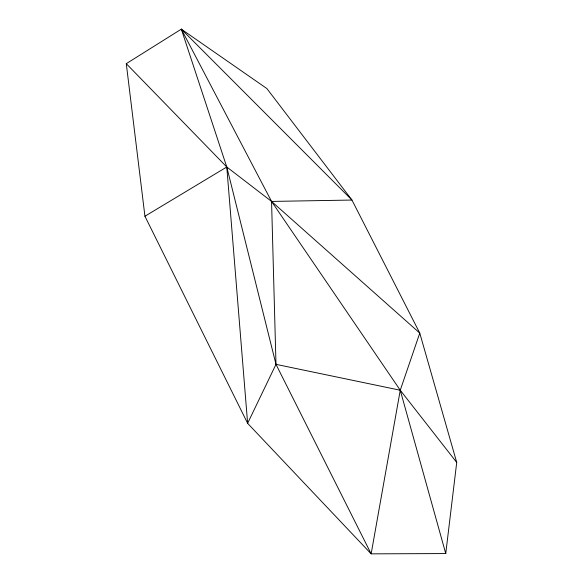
<?xml version="1.0" encoding="UTF-8"?>
<svg xmlns="http://www.w3.org/2000/svg" width="583" height="583" viewBox="0 0 583 583"><rect width="100%" height="100%" fill="white"/><g stroke="black" fill="none" stroke-linecap="round" stroke-linejoin="round"><path stroke-width="0.87" d="M445.747 553.566L456.722 462.443L419.775 333.097L351.964 200.049L266.854 88.536L181.328 29.15L126.278 63.664L144.934 216.235L247.629 423.324L371.152 553.85L445.747 553.566L400.251 390.231L271.561 201.426L181.328 29.15L351.964 200.049L271.561 201.426L226.78 166.993L126.278 63.664M144.934 216.235L226.78 166.993L275.992 364.346L371.152 553.85L400.251 390.231L419.775 333.097L271.561 201.426L275.992 364.346L247.629 423.324L226.78 166.993L181.328 29.15M275.992 364.346L400.251 390.231L456.722 462.443"/></g></svg>
